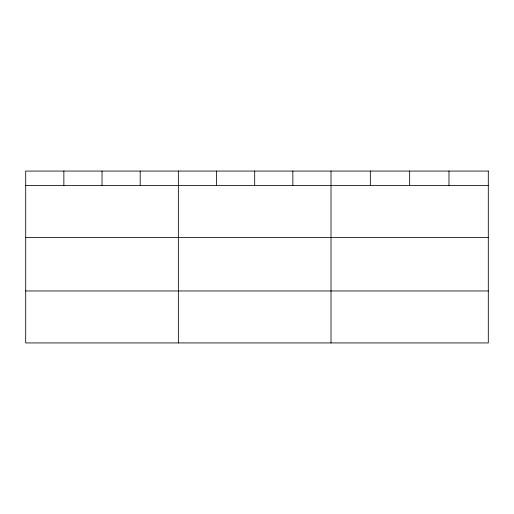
<?xml version="1.0" encoding="UTF-8"?>
<svg xmlns="http://www.w3.org/2000/svg" width="514" height="514" viewBox="0 0 514 514"><rect width="100%" height="100%" fill="white"/><g stroke="black" fill="none" stroke-linecap="round" stroke-linejoin="round"><path stroke-width="0.77" d="M25.7 185.445L488.3 185.445M25.7 237.417L488.3 237.417M25.7 290.963L488.3 290.963M448.979 171.066L448.979 185.445M409.658 171.066L409.658 185.445M370.337 171.066L370.337 185.445M331.016 171.066L331.016 342.934M292.851 171.066L292.851 185.445M254.687 171.066L254.687 185.445M216.522 171.066L216.522 185.445M178.358 171.066L178.358 342.934M140.193 171.066L140.193 185.445M102.029 171.066L102.029 185.445M63.864 171.066L63.864 185.445M488.3 171.066L25.7 171.066L25.7 342.934L488.3 342.934L488.3 171.066"/></g></svg>
